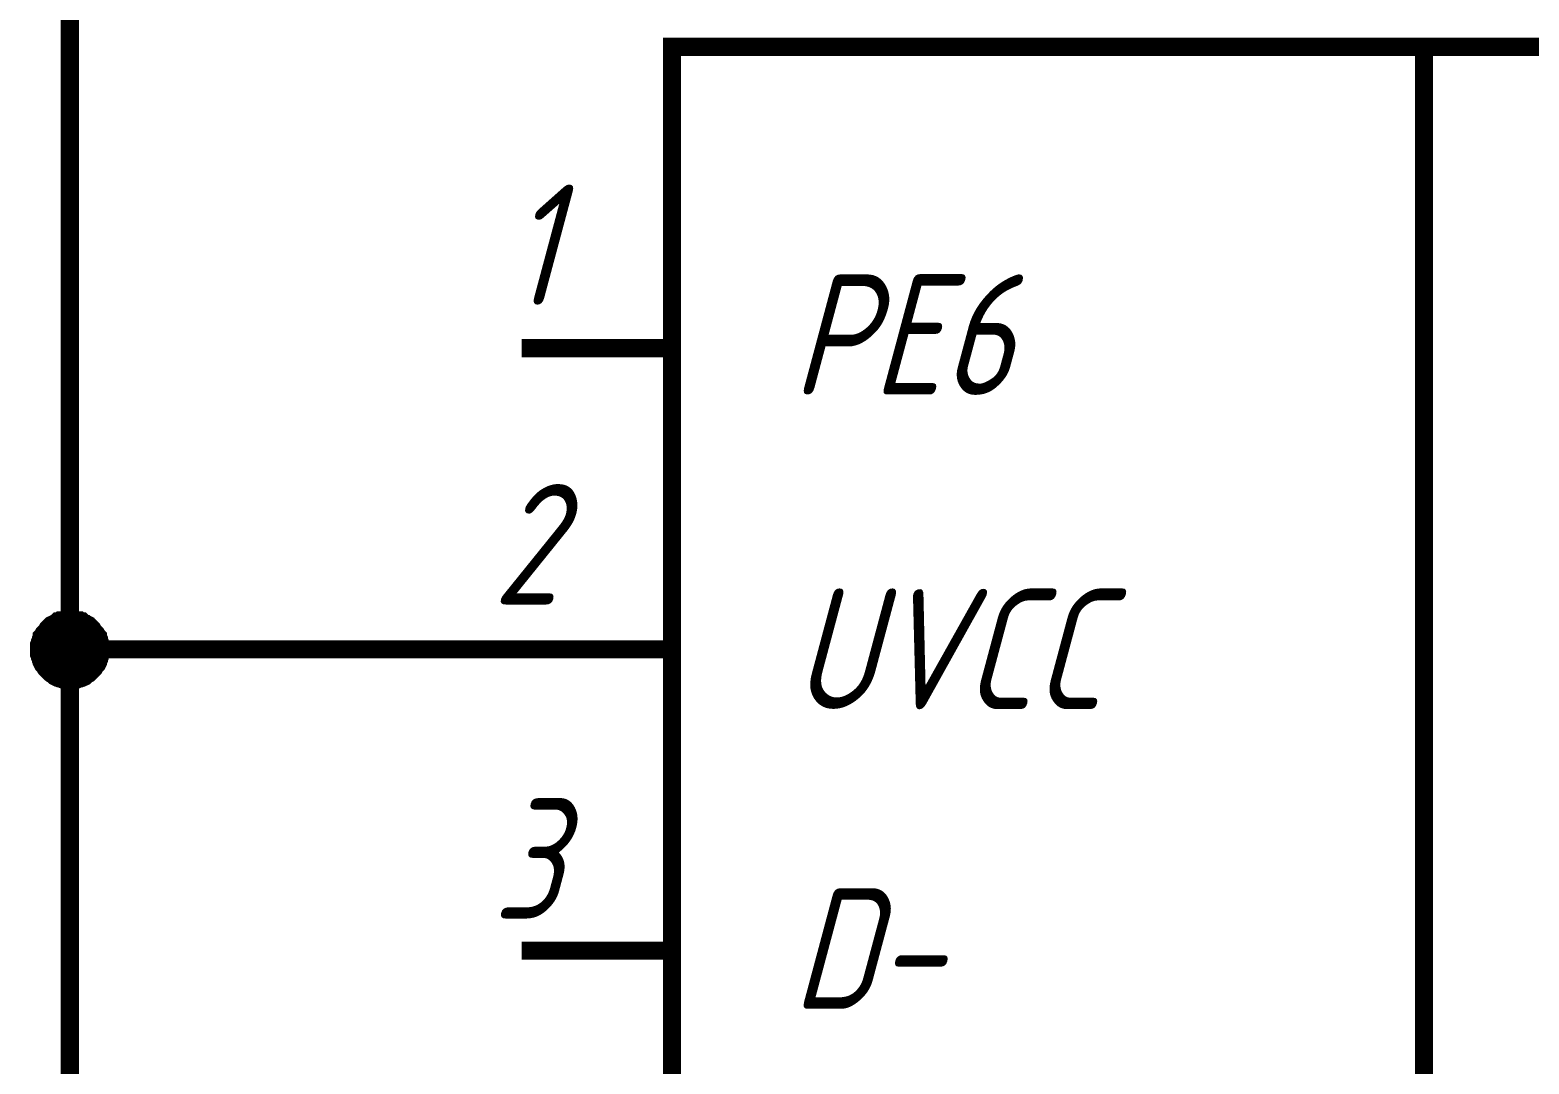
# Paper-space layout 'Layout1' of a CAD drawing. Extents: x -1 to 840, y -1 to 593.
# Drawn here: x 300.16 to 325.05, y 394.12 to 411.28 of the extents above; entities that cross this region are included whole.
import ezdxf

# ---------------------------------------------------------------- set-up
doc = ezdxf.new("R2010")
doc.units = 0
doc.header["$MEASUREMENT"] = 0
doc.layers.add('Sheet', color=255, linetype='CONTINUOUS')
doc.styles.add('GOST type A0', font='', dxfattribs={"oblique": 15, "height": 3.5})
doc.styles.get('GOST type A0').set_extended_font_data('GOST type A')

psp = doc.layouts.get("Layout1")

# ---------------------------------------------------------------- linework, layer by layer
at = {"layer": 'Sheet', "color": 7}
for points, const_width in [([(300.819, 418.49), (300.819, 401), (300.819, 340.994), (308.319, 340.994), (308.319, 340.994)], 0.3), ([(323.304, 411.003), (323.304, 295.993)], 0.3), ([(310.819, 406.001), (308.319, 406.001)], 0.3), ([(300.307, 401), (300.307, 401.031), (300.307, 401.046), (300.307, 401.077), (300.322, 401.108), (300.322, 401.124), (300.338, 401.155), (300.338, 401.171), (300.354, 401.202), (300.354, 401.217), (300.369, 401.233), (300.385, 401.264), (300.4, 401.279), (300.416, 401.295), (300.431, 401.31), (300.447, 401.341), (300.462, 401.357), (300.478, 401.373), (300.493, 401.388), (300.509, 401.404), (300.54, 401.419), (300.555, 401.419), (300.571, 401.435), (300.602, 401.45), (300.618, 401.466), (300.649, 401.466), (300.664, 401.481), (300.695, 401.481), (300.711, 401.481), (300.742, 401.497), (300.773, 401.497), (300.788, 401.497), (300.819, 401.497)], 0.3), ([(300.307, 401), (300.307, 401.031), (300.307, 401.046), (300.307, 401.077), (300.322, 401.108), (300.322, 401.124), (300.338, 401.155), (300.338, 401.171), (300.354, 401.202), (300.354, 401.217), (300.369, 401.233), (300.385, 401.264), (300.4, 401.279), (300.416, 401.295), (300.431, 401.31), (300.447, 401.341), (300.462, 401.357), (300.478, 401.373), (300.493, 401.388), (300.509, 401.404), (300.54, 401.419), (300.555, 401.419), (300.571, 401.435), (300.602, 401.45), (300.618, 401.466), (300.649, 401.466), (300.664, 401.481), (300.695, 401.481), (300.711, 401.481), (300.742, 401.497), (300.773, 401.497), (300.788, 401.497), (300.819, 401.497)], 0.3), ([(300.307, 401), (300.307, 401.031), (300.307, 401.046), (300.307, 401.077), (300.322, 401.108), (300.322, 401.124), (300.338, 401.155), (300.338, 401.171), (300.354, 401.202), (300.354, 401.217), (300.369, 401.233), (300.385, 401.264), (300.4, 401.279), (300.416, 401.295), (300.431, 401.31), (300.447, 401.341), (300.462, 401.357), (300.478, 401.373), (300.493, 401.388), (300.509, 401.404), (300.54, 401.419), (300.555, 401.419), (300.571, 401.435), (300.602, 401.45), (300.618, 401.466), (300.649, 401.466), (300.664, 401.481), (300.695, 401.481), (300.711, 401.481), (300.742, 401.497), (300.773, 401.497), (300.788, 401.497), (300.819, 401.497)], 0.3), ([(300.307, 401), (300.307, 401.031), (300.307, 401.046), (300.307, 401.077), (300.322, 401.108), (300.322, 401.124), (300.338, 401.155), (300.338, 401.171), (300.354, 401.202), (300.354, 401.217), (300.369, 401.233), (300.385, 401.264), (300.4, 401.279), (300.416, 401.295), (300.431, 401.31), (300.447, 401.341), (300.462, 401.357), (300.478, 401.373), (300.493, 401.388), (300.509, 401.404), (300.54, 401.419), (300.555, 401.419), (300.571, 401.435), (300.602, 401.45), (300.618, 401.466), (300.649, 401.466), (300.664, 401.481), (300.695, 401.481), (300.711, 401.481), (300.742, 401.497), (300.773, 401.497), (300.788, 401.497), (300.819, 401.497)], 0.3), ([(300.307, 401), (300.307, 401.031), (300.307, 401.046), (300.307, 401.077), (300.322, 401.108), (300.322, 401.124), (300.338, 401.155), (300.338, 401.171), (300.354, 401.202), (300.354, 401.217), (300.369, 401.233), (300.385, 401.264), (300.4, 401.279), (300.416, 401.295), (300.431, 401.31), (300.447, 401.341), (300.462, 401.357), (300.478, 401.373), (300.493, 401.388), (300.509, 401.404), (300.54, 401.419), (300.555, 401.419), (300.571, 401.435), (300.602, 401.45), (300.618, 401.466), (300.649, 401.466), (300.664, 401.481), (300.695, 401.481), (300.711, 401.481), (300.742, 401.497), (300.773, 401.497), (300.788, 401.497), (300.819, 401.497)], 0.0991), ([(300.307, 401), (300.307, 401.031), (300.307, 401.046), (300.307, 401.077), (300.322, 401.108), (300.322, 401.124), (300.338, 401.155), (300.338, 401.171), (300.354, 401.202), (300.354, 401.217), (300.369, 401.233), (300.385, 401.264), (300.4, 401.279), (300.416, 401.295), (300.431, 401.31), (300.447, 401.341), (300.462, 401.357), (300.478, 401.373), (300.493, 401.388), (300.509, 401.404), (300.54, 401.419), (300.555, 401.419), (300.571, 401.435), (300.602, 401.45), (300.618, 401.466), (300.649, 401.466), (300.664, 401.481), (300.695, 401.481), (300.711, 401.481), (300.742, 401.497), (300.773, 401.497), (300.788, 401.497), (300.819, 401.497)], 0.0991), ([(300.307, 401), (300.307, 401.031), (300.307, 401.046), (300.307, 401.077), (300.322, 401.108), (300.322, 401.124), (300.338, 401.155), (300.338, 401.171), (300.354, 401.202), (300.354, 401.217), (300.369, 401.233), (300.385, 401.264), (300.4, 401.279), (300.416, 401.295), (300.431, 401.31), (300.447, 401.341), (300.462, 401.357), (300.478, 401.373), (300.493, 401.388), (300.509, 401.404), (300.54, 401.419), (300.555, 401.419), (300.571, 401.435), (300.602, 401.45), (300.618, 401.466), (300.649, 401.466), (300.664, 401.481), (300.695, 401.481), (300.711, 401.481), (300.742, 401.497), (300.773, 401.497), (300.788, 401.497), (300.819, 401.497)], 0.0991), ([(300.307, 401), (300.307, 401.031), (300.307, 401.046), (300.307, 401.077), (300.322, 401.108), (300.322, 401.124), (300.338, 401.155), (300.338, 401.171), (300.354, 401.202), (300.354, 401.217), (300.369, 401.233), (300.385, 401.264), (300.4, 401.279), (300.416, 401.295), (300.431, 401.31), (300.447, 401.341), (300.462, 401.357), (300.478, 401.373), (300.493, 401.388), (300.509, 401.404), (300.54, 401.419), (300.555, 401.419), (300.571, 401.435), (300.602, 401.45), (300.618, 401.466), (300.649, 401.466), (300.664, 401.481), (300.695, 401.481), (300.711, 401.481), (300.742, 401.497), (300.773, 401.497), (300.788, 401.497), (300.819, 401.497)], 0.0991), ([(300.819, 401.497), (300.819, 401.497)], 0.3), ([(300.819, 401.497), (300.85, 401.497), (300.866, 401.497), (300.897, 401.497), (300.928, 401.481), (300.944, 401.481), (300.975, 401.481), (300.99, 401.466), (301.021, 401.466), (301.037, 401.45), (301.068, 401.435), (301.083, 401.419), (301.099, 401.419), (301.13, 401.404), (301.145, 401.388), (301.161, 401.373), (301.177, 401.357), (301.192, 401.341), (301.208, 401.31), (301.223, 401.295), (301.239, 401.279), (301.254, 401.264), (301.27, 401.233), (301.285, 401.217), (301.285, 401.202), (301.301, 401.171), (301.301, 401.155), (301.316, 401.124), (301.316, 401.108), (301.332, 401.077), (301.332, 401.046), (301.332, 401.031), (301.332, 401)], 0.3), ([(300.819, 401.497), (300.819, 401.497)], 0.3), ([(300.819, 401.497), (300.85, 401.497), (300.866, 401.497), (300.897, 401.497), (300.928, 401.481), (300.944, 401.481), (300.975, 401.481), (300.99, 401.466), (301.021, 401.466), (301.037, 401.45), (301.068, 401.435), (301.083, 401.419), (301.099, 401.419), (301.13, 401.404), (301.145, 401.388), (301.161, 401.373), (301.177, 401.357), (301.192, 401.341), (301.208, 401.31), (301.223, 401.295), (301.239, 401.279), (301.254, 401.264), (301.27, 401.233), (301.285, 401.217), (301.285, 401.202), (301.301, 401.171), (301.301, 401.155), (301.316, 401.124), (301.316, 401.108), (301.332, 401.077), (301.332, 401.046), (301.332, 401.031), (301.332, 401)], 0.3), ([(300.819, 401.497), (300.819, 401.497)], 0.3), ([(300.819, 401.497), (300.85, 401.497), (300.866, 401.497), (300.897, 401.497), (300.928, 401.481), (300.944, 401.481), (300.975, 401.481), (300.99, 401.466), (301.021, 401.466), (301.037, 401.45), (301.068, 401.435), (301.083, 401.419), (301.099, 401.419), (301.13, 401.404), (301.145, 401.388), (301.161, 401.373), (301.177, 401.357), (301.192, 401.341), (301.208, 401.31), (301.223, 401.295), (301.239, 401.279), (301.254, 401.264), (301.27, 401.233), (301.285, 401.217), (301.285, 401.202), (301.301, 401.171), (301.301, 401.155), (301.316, 401.124), (301.316, 401.108), (301.332, 401.077), (301.332, 401.046), (301.332, 401.031), (301.332, 401)], 0.3), ([(300.819, 401.497), (300.819, 401.497)], 0.3), ([(300.819, 401.497), (300.85, 401.497), (300.866, 401.497), (300.897, 401.497), (300.928, 401.481), (300.944, 401.481), (300.975, 401.481), (300.99, 401.466), (301.021, 401.466), (301.037, 401.45), (301.068, 401.435), (301.083, 401.419), (301.099, 401.419), (301.13, 401.404), (301.145, 401.388), (301.161, 401.373), (301.177, 401.357), (301.192, 401.341), (301.208, 401.31), (301.223, 401.295), (301.239, 401.279), (301.254, 401.264), (301.27, 401.233), (301.285, 401.217), (301.285, 401.202), (301.301, 401.171), (301.301, 401.155), (301.316, 401.124), (301.316, 401.108), (301.332, 401.077), (301.332, 401.046), (301.332, 401.031), (301.332, 401)], 0.3), ([(300.819, 401.497), (300.819, 401.497)], 0.0991), ([(300.819, 401.497), (300.85, 401.497), (300.866, 401.497), (300.897, 401.497), (300.928, 401.481), (300.944, 401.481), (300.975, 401.481), (300.99, 401.466), (301.021, 401.466), (301.037, 401.45), (301.068, 401.435), (301.083, 401.419), (301.099, 401.419), (301.13, 401.404), (301.145, 401.388), (301.161, 401.373), (301.177, 401.357), (301.192, 401.341), (301.208, 401.31), (301.223, 401.295), (301.239, 401.279), (301.254, 401.264), (301.27, 401.233), (301.285, 401.217), (301.285, 401.202), (301.301, 401.171), (301.301, 401.155), (301.316, 401.124), (301.316, 401.108), (301.332, 401.077), (301.332, 401.046), (301.332, 401.031), (301.332, 401)], 0.0991), ([(300.819, 401.497), (300.819, 401.497)], 0.0991), ([(300.819, 401.497), (300.85, 401.497), (300.866, 401.497), (300.897, 401.497), (300.928, 401.481), (300.944, 401.481), (300.975, 401.481), (300.99, 401.466), (301.021, 401.466), (301.037, 401.45), (301.068, 401.435), (301.083, 401.419), (301.099, 401.419), (301.13, 401.404), (301.145, 401.388), (301.161, 401.373), (301.177, 401.357), (301.192, 401.341), (301.208, 401.31), (301.223, 401.295), (301.239, 401.279), (301.254, 401.264), (301.27, 401.233), (301.285, 401.217), (301.285, 401.202), (301.301, 401.171), (301.301, 401.155), (301.316, 401.124), (301.316, 401.108), (301.332, 401.077), (301.332, 401.046), (301.332, 401.031), (301.332, 401)], 0.0991), ([(300.819, 401.497), (300.819, 401.497)], 0.0991), ([(300.819, 401.497), (300.85, 401.497), (300.866, 401.497), (300.897, 401.497), (300.928, 401.481), (300.944, 401.481), (300.975, 401.481), (300.99, 401.466), (301.021, 401.466), (301.037, 401.45), (301.068, 401.435), (301.083, 401.419), (301.099, 401.419), (301.13, 401.404), (301.145, 401.388), (301.161, 401.373), (301.177, 401.357), (301.192, 401.341), (301.208, 401.31), (301.223, 401.295), (301.239, 401.279), (301.254, 401.264), (301.27, 401.233), (301.285, 401.217), (301.285, 401.202), (301.301, 401.171), (301.301, 401.155), (301.316, 401.124), (301.316, 401.108), (301.332, 401.077), (301.332, 401.046), (301.332, 401.031), (301.332, 401)], 0.0991), ([(300.819, 401.497), (300.819, 401.497)], 0.0991), ([(300.819, 401.497), (300.85, 401.497), (300.866, 401.497), (300.897, 401.497), (300.928, 401.481), (300.944, 401.481), (300.975, 401.481), (300.99, 401.466), (301.021, 401.466), (301.037, 401.45), (301.068, 401.435), (301.083, 401.419), (301.099, 401.419), (301.13, 401.404), (301.145, 401.388), (301.161, 401.373), (301.177, 401.357), (301.192, 401.341), (301.208, 401.31), (301.223, 401.295), (301.239, 401.279), (301.254, 401.264), (301.27, 401.233), (301.285, 401.217), (301.285, 401.202), (301.301, 401.171), (301.301, 401.155), (301.316, 401.124), (301.316, 401.108), (301.332, 401.077), (301.332, 401.046), (301.332, 401.031), (301.332, 401)], 0.0991), ([(300.819, 400.487), (300.788, 400.487), (300.773, 400.487), (300.742, 400.487), (300.711, 400.503), (300.695, 400.503), (300.664, 400.518), (300.649, 400.518), (300.618, 400.534), (300.602, 400.534), (300.571, 400.549), (300.555, 400.565), (300.54, 400.58), (300.509, 400.596), (300.493, 400.611), (300.478, 400.627), (300.462, 400.642), (300.447, 400.658), (300.431, 400.674), (300.416, 400.689), (300.4, 400.72), (300.385, 400.736), (300.369, 400.751), (300.354, 400.782), (300.354, 400.798), (300.338, 400.829), (300.338, 400.844), (300.322, 400.875), (300.322, 400.891), (300.307, 400.922), (300.307, 400.953), (300.307, 400.969), (300.307, 401)], 0.3), ([(300.307, 401), (300.307, 401)], 0.3), ([(300.819, 400.487), (300.788, 400.487), (300.773, 400.487), (300.742, 400.487), (300.711, 400.503), (300.695, 400.503), (300.664, 400.518), (300.649, 400.518), (300.618, 400.534), (300.602, 400.534), (300.571, 400.549), (300.555, 400.565), (300.54, 400.58), (300.509, 400.596), (300.493, 400.611), (300.478, 400.627), (300.462, 400.642), (300.447, 400.658), (300.431, 400.674), (300.416, 400.689), (300.4, 400.72), (300.385, 400.736), (300.369, 400.751), (300.354, 400.782), (300.354, 400.798), (300.338, 400.829), (300.338, 400.844), (300.322, 400.875), (300.322, 400.891), (300.307, 400.922), (300.307, 400.953), (300.307, 400.969), (300.307, 401)], 0.3), ([(300.307, 401), (300.307, 401)], 0.3), ([(300.819, 400.487), (300.788, 400.487), (300.773, 400.487), (300.742, 400.487), (300.711, 400.503), (300.695, 400.503), (300.664, 400.518), (300.649, 400.518), (300.618, 400.534), (300.602, 400.534), (300.571, 400.549), (300.555, 400.565), (300.54, 400.58), (300.509, 400.596), (300.493, 400.611), (300.478, 400.627), (300.462, 400.642), (300.447, 400.658), (300.431, 400.674), (300.416, 400.689), (300.4, 400.72), (300.385, 400.736), (300.369, 400.751), (300.354, 400.782), (300.354, 400.798), (300.338, 400.829), (300.338, 400.844), (300.322, 400.875), (300.322, 400.891), (300.307, 400.922), (300.307, 400.953), (300.307, 400.969), (300.307, 401)], 0.3), ([(300.307, 401), (300.307, 401)], 0.3), ([(300.819, 400.487), (300.788, 400.487), (300.773, 400.487), (300.742, 400.487), (300.711, 400.503), (300.695, 400.503), (300.664, 400.518), (300.649, 400.518), (300.618, 400.534), (300.602, 400.534), (300.571, 400.549), (300.555, 400.565), (300.54, 400.58), (300.509, 400.596), (300.493, 400.611), (300.478, 400.627), (300.462, 400.642), (300.447, 400.658), (300.431, 400.674), (300.416, 400.689), (300.4, 400.72), (300.385, 400.736), (300.369, 400.751), (300.354, 400.782), (300.354, 400.798), (300.338, 400.829), (300.338, 400.844), (300.322, 400.875), (300.322, 400.891), (300.307, 400.922), (300.307, 400.953), (300.307, 400.969), (300.307, 401)], 0.3), ([(300.307, 401), (300.307, 401)], 0.3), ([(300.819, 400.487), (300.788, 400.487), (300.773, 400.487), (300.742, 400.487), (300.711, 400.503), (300.695, 400.503), (300.664, 400.518), (300.649, 400.518), (300.618, 400.534), (300.602, 400.534), (300.571, 400.549), (300.555, 400.565), (300.54, 400.58), (300.509, 400.596), (300.493, 400.611), (300.478, 400.627), (300.462, 400.642), (300.447, 400.658), (300.431, 400.674), (300.416, 400.689), (300.4, 400.72), (300.385, 400.736), (300.369, 400.751), (300.354, 400.782), (300.354, 400.798), (300.338, 400.829), (300.338, 400.844), (300.322, 400.875), (300.322, 400.891), (300.307, 400.922), (300.307, 400.953), (300.307, 400.969), (300.307, 401)], 0.0991), ([(300.307, 401), (300.307, 401)], 0.0991), ([(300.819, 400.487), (300.788, 400.487), (300.773, 400.487), (300.742, 400.487), (300.711, 400.503), (300.695, 400.503), (300.664, 400.518), (300.649, 400.518), (300.618, 400.534), (300.602, 400.534), (300.571, 400.549), (300.555, 400.565), (300.54, 400.58), (300.509, 400.596), (300.493, 400.611), (300.478, 400.627), (300.462, 400.642), (300.447, 400.658), (300.431, 400.674), (300.416, 400.689), (300.4, 400.72), (300.385, 400.736), (300.369, 400.751), (300.354, 400.782), (300.354, 400.798), (300.338, 400.829), (300.338, 400.844), (300.322, 400.875), (300.322, 400.891), (300.307, 400.922), (300.307, 400.953), (300.307, 400.969), (300.307, 401)], 0.0991), ([(300.307, 401), (300.307, 401)], 0.0991), ([(300.819, 400.487), (300.788, 400.487), (300.773, 400.487), (300.742, 400.487), (300.711, 400.503), (300.695, 400.503), (300.664, 400.518), (300.649, 400.518), (300.618, 400.534), (300.602, 400.534), (300.571, 400.549), (300.555, 400.565), (300.54, 400.58), (300.509, 400.596), (300.493, 400.611), (300.478, 400.627), (300.462, 400.642), (300.447, 400.658), (300.431, 400.674), (300.416, 400.689), (300.4, 400.72), (300.385, 400.736), (300.369, 400.751), (300.354, 400.782), (300.354, 400.798), (300.338, 400.829), (300.338, 400.844), (300.322, 400.875), (300.322, 400.891), (300.307, 400.922), (300.307, 400.953), (300.307, 400.969), (300.307, 401)], 0.0991), ([(300.307, 401), (300.307, 401)], 0.0991), ([(300.819, 400.487), (300.788, 400.487), (300.773, 400.487), (300.742, 400.487), (300.711, 400.503), (300.695, 400.503), (300.664, 400.518), (300.649, 400.518), (300.618, 400.534), (300.602, 400.534), (300.571, 400.549), (300.555, 400.565), (300.54, 400.58), (300.509, 400.596), (300.493, 400.611), (300.478, 400.627), (300.462, 400.642), (300.447, 400.658), (300.431, 400.674), (300.416, 400.689), (300.4, 400.72), (300.385, 400.736), (300.369, 400.751), (300.354, 400.782), (300.354, 400.798), (300.338, 400.829), (300.338, 400.844), (300.322, 400.875), (300.322, 400.891), (300.307, 400.922), (300.307, 400.953), (300.307, 400.969), (300.307, 401)], 0.0991), ([(300.307, 401), (300.307, 401)], 0.0991), ([(300.819, 401), (308.319, 401), (308.319, 401)], 0.3), ([(301.332, 401), (301.332, 400.969), (301.332, 400.953), (301.332, 400.922), (301.316, 400.891), (301.316, 400.875), (301.301, 400.844), (301.301, 400.829), (301.285, 400.798), (301.285, 400.782), (301.27, 400.751), (301.254, 400.736), (301.239, 400.72), (301.223, 400.689), (301.208, 400.674), (301.192, 400.658), (301.177, 400.642), (301.161, 400.627), (301.145, 400.611), (301.13, 400.596), (301.099, 400.58), (301.083, 400.565), (301.068, 400.549), (301.037, 400.534), (301.021, 400.534), (300.99, 400.518), (300.975, 400.518), (300.944, 400.503), (300.928, 400.503), (300.897, 400.487), (300.866, 400.487), (300.85, 400.487), (300.819, 400.487)], 0.3), ([(301.332, 401), (301.332, 400.969), (301.332, 400.953), (301.332, 400.922), (301.316, 400.891), (301.316, 400.875), (301.301, 400.844), (301.301, 400.829), (301.285, 400.798), (301.285, 400.782), (301.27, 400.751), (301.254, 400.736), (301.239, 400.72), (301.223, 400.689), (301.208, 400.674), (301.192, 400.658), (301.177, 400.642), (301.161, 400.627), (301.145, 400.611), (301.13, 400.596), (301.099, 400.58), (301.083, 400.565), (301.068, 400.549), (301.037, 400.534), (301.021, 400.534), (300.99, 400.518), (300.975, 400.518), (300.944, 400.503), (300.928, 400.503), (300.897, 400.487), (300.866, 400.487), (300.85, 400.487), (300.819, 400.487)], 0.3), ([(301.332, 401), (301.332, 400.969), (301.332, 400.953), (301.332, 400.922), (301.316, 400.891), (301.316, 400.875), (301.301, 400.844), (301.301, 400.829), (301.285, 400.798), (301.285, 400.782), (301.27, 400.751), (301.254, 400.736), (301.239, 400.72), (301.223, 400.689), (301.208, 400.674), (301.192, 400.658), (301.177, 400.642), (301.161, 400.627), (301.145, 400.611), (301.13, 400.596), (301.099, 400.58), (301.083, 400.565), (301.068, 400.549), (301.037, 400.534), (301.021, 400.534), (300.99, 400.518), (300.975, 400.518), (300.944, 400.503), (300.928, 400.503), (300.897, 400.487), (300.866, 400.487), (300.85, 400.487), (300.819, 400.487)], 0.3), ([(301.332, 401), (301.332, 400.969), (301.332, 400.953), (301.332, 400.922), (301.316, 400.891), (301.316, 400.875), (301.301, 400.844), (301.301, 400.829), (301.285, 400.798), (301.285, 400.782), (301.27, 400.751), (301.254, 400.736), (301.239, 400.72), (301.223, 400.689), (301.208, 400.674), (301.192, 400.658), (301.177, 400.642), (301.161, 400.627), (301.145, 400.611), (301.13, 400.596), (301.099, 400.58), (301.083, 400.565), (301.068, 400.549), (301.037, 400.534), (301.021, 400.534), (300.99, 400.518), (300.975, 400.518), (300.944, 400.503), (300.928, 400.503), (300.897, 400.487), (300.866, 400.487), (300.85, 400.487), (300.819, 400.487)], 0.3), ([(301.332, 401), (301.332, 400.969), (301.332, 400.953), (301.332, 400.922), (301.316, 400.891), (301.316, 400.875), (301.301, 400.844), (301.301, 400.829), (301.285, 400.798), (301.285, 400.782), (301.27, 400.751), (301.254, 400.736), (301.239, 400.72), (301.223, 400.689), (301.208, 400.674), (301.192, 400.658), (301.177, 400.642), (301.161, 400.627), (301.145, 400.611), (301.13, 400.596), (301.099, 400.58), (301.083, 400.565), (301.068, 400.549), (301.037, 400.534), (301.021, 400.534), (300.99, 400.518), (300.975, 400.518), (300.944, 400.503), (300.928, 400.503), (300.897, 400.487), (300.866, 400.487), (300.85, 400.487), (300.819, 400.487)], 0.0991), ([(301.332, 401), (301.332, 400.969), (301.332, 400.953), (301.332, 400.922), (301.316, 400.891), (301.316, 400.875), (301.301, 400.844), (301.301, 400.829), (301.285, 400.798), (301.285, 400.782), (301.27, 400.751), (301.254, 400.736), (301.239, 400.72), (301.223, 400.689), (301.208, 400.674), (301.192, 400.658), (301.177, 400.642), (301.161, 400.627), (301.145, 400.611), (301.13, 400.596), (301.099, 400.58), (301.083, 400.565), (301.068, 400.549), (301.037, 400.534), (301.021, 400.534), (300.99, 400.518), (300.975, 400.518), (300.944, 400.503), (300.928, 400.503), (300.897, 400.487), (300.866, 400.487), (300.85, 400.487), (300.819, 400.487)], 0.0991), ([(301.332, 401), (301.332, 400.969), (301.332, 400.953), (301.332, 400.922), (301.316, 400.891), (301.316, 400.875), (301.301, 400.844), (301.301, 400.829), (301.285, 400.798), (301.285, 400.782), (301.27, 400.751), (301.254, 400.736), (301.239, 400.72), (301.223, 400.689), (301.208, 400.674), (301.192, 400.658), (301.177, 400.642), (301.161, 400.627), (301.145, 400.611), (301.13, 400.596), (301.099, 400.58), (301.083, 400.565), (301.068, 400.549), (301.037, 400.534), (301.021, 400.534), (300.99, 400.518), (300.975, 400.518), (300.944, 400.503), (300.928, 400.503), (300.897, 400.487), (300.866, 400.487), (300.85, 400.487), (300.819, 400.487)], 0.0991), ([(301.332, 401), (301.332, 400.969), (301.332, 400.953), (301.332, 400.922), (301.316, 400.891), (301.316, 400.875), (301.301, 400.844), (301.301, 400.829), (301.285, 400.798), (301.285, 400.782), (301.27, 400.751), (301.254, 400.736), (301.239, 400.72), (301.223, 400.689), (301.208, 400.674), (301.192, 400.658), (301.177, 400.642), (301.161, 400.627), (301.145, 400.611), (301.13, 400.596), (301.099, 400.58), (301.083, 400.565), (301.068, 400.549), (301.037, 400.534), (301.021, 400.534), (300.99, 400.518), (300.975, 400.518), (300.944, 400.503), (300.928, 400.503), (300.897, 400.487), (300.866, 400.487), (300.85, 400.487), (300.819, 400.487)], 0.0991), ([(301.332, 401), (301.332, 401), (301.332, 401), (301.332, 401), (301.332, 401), (301.332, 401), (301.332, 401), (301.332, 401), (301.332, 401), (301.332, 401), (301.332, 401), (301.332, 401), (301.332, 401), (301.332, 401), (301.332, 401), (301.332, 401), (301.332, 401), (301.332, 401), (301.332, 401), (301.332, 401), (301.332, 401), (301.332, 401), (301.332, 401), (301.332, 401), (301.332, 401), (301.332, 401), (301.332, 401), (301.332, 401), (301.332, 401), (301.332, 401), (301.332, 401), (301.332, 401), (301.332, 401)], 0.3), ([(301.332, 401), (301.332, 401)], 0.3), ([(301.332, 401), (301.332, 401), (301.332, 401), (301.332, 401), (301.332, 401), (301.332, 401), (301.332, 401), (301.332, 401), (301.332, 401), (301.332, 401), (301.332, 401), (301.332, 401), (301.332, 401), (301.332, 401), (301.332, 401), (301.332, 401), (301.332, 401), (301.332, 401), (301.332, 401), (301.332, 401), (301.332, 401), (301.332, 401), (301.332, 401), (301.332, 401), (301.332, 401), (301.332, 401), (301.332, 401), (301.332, 401), (301.332, 401), (301.332, 401), (301.332, 401), (301.332, 401), (301.332, 401)], 0.3), ([(301.332, 401), (301.332, 401)], 0.3), ([(301.332, 401), (301.332, 401), (301.332, 401), (301.332, 401), (301.332, 401), (301.332, 401), (301.332, 401), (301.332, 401), (301.332, 401), (301.332, 401), (301.332, 401), (301.332, 401), (301.332, 401), (301.332, 401), (301.332, 401), (301.332, 401), (301.332, 401), (301.332, 401), (301.332, 401), (301.332, 401), (301.332, 401), (301.332, 401), (301.332, 401), (301.332, 401), (301.332, 401), (301.332, 401), (301.332, 401), (301.332, 401), (301.332, 401), (301.332, 401), (301.332, 401), (301.332, 401), (301.332, 401)], 0.3), ([(301.332, 401), (301.332, 401)], 0.3), ([(301.332, 401), (301.332, 401), (301.332, 401), (301.332, 401), (301.332, 401), (301.332, 401), (301.332, 401), (301.332, 401), (301.332, 401), (301.332, 401), (301.332, 401), (301.332, 401), (301.332, 401), (301.332, 401), (301.332, 401), (301.332, 401), (301.332, 401), (301.332, 401), (301.332, 401), (301.332, 401), (301.332, 401), (301.332, 401), (301.332, 401), (301.332, 401), (301.332, 401), (301.332, 401), (301.332, 401), (301.332, 401), (301.332, 401), (301.332, 401), (301.332, 401), (301.332, 401), (301.332, 401)], 0.3), ([(301.332, 401), (301.332, 401)], 0.3), ([(301.332, 401), (301.332, 401), (301.332, 401), (301.332, 401), (301.332, 401), (301.332, 401), (301.332, 401), (301.332, 401), (301.332, 401), (301.332, 401), (301.332, 401), (301.332, 401), (301.332, 401), (301.332, 401), (301.332, 401), (301.332, 401), (301.332, 401), (301.332, 401), (301.332, 401), (301.332, 401), (301.332, 401), (301.332, 401), (301.332, 401), (301.332, 401), (301.332, 401), (301.332, 401), (301.332, 401), (301.332, 401), (301.332, 401), (301.332, 401), (301.332, 401), (301.332, 401), (301.332, 401)], 0.0991), ([(301.332, 401), (301.332, 401)], 0.0991), ([(301.332, 401), (301.332, 401), (301.332, 401), (301.332, 401), (301.332, 401), (301.332, 401), (301.332, 401), (301.332, 401), (301.332, 401), (301.332, 401), (301.332, 401), (301.332, 401), (301.332, 401), (301.332, 401), (301.332, 401), (301.332, 401), (301.332, 401), (301.332, 401), (301.332, 401), (301.332, 401), (301.332, 401), (301.332, 401), (301.332, 401), (301.332, 401), (301.332, 401), (301.332, 401), (301.332, 401), (301.332, 401), (301.332, 401), (301.332, 401), (301.332, 401), (301.332, 401), (301.332, 401)], 0.0991), ([(301.332, 401), (301.332, 401)], 0.0991), ([(301.332, 401), (301.332, 401), (301.332, 401), (301.332, 401), (301.332, 401), (301.332, 401), (301.332, 401), (301.332, 401), (301.332, 401), (301.332, 401), (301.332, 401), (301.332, 401), (301.332, 401), (301.332, 401), (301.332, 401), (301.332, 401), (301.332, 401), (301.332, 401), (301.332, 401), (301.332, 401), (301.332, 401), (301.332, 401), (301.332, 401), (301.332, 401), (301.332, 401), (301.332, 401), (301.332, 401), (301.332, 401), (301.332, 401), (301.332, 401), (301.332, 401), (301.332, 401), (301.332, 401)], 0.0991), ([(301.332, 401), (301.332, 401)], 0.0991), ([(301.332, 401), (301.332, 401), (301.332, 401), (301.332, 401), (301.332, 401), (301.332, 401), (301.332, 401), (301.332, 401), (301.332, 401), (301.332, 401), (301.332, 401), (301.332, 401), (301.332, 401), (301.332, 401), (301.332, 401), (301.332, 401), (301.332, 401), (301.332, 401), (301.332, 401), (301.332, 401), (301.332, 401), (301.332, 401), (301.332, 401), (301.332, 401), (301.332, 401), (301.332, 401), (301.332, 401), (301.332, 401), (301.332, 401), (301.332, 401), (301.332, 401), (301.332, 401), (301.332, 401)], 0.0991), ([(301.332, 401), (301.332, 401)], 0.0991), ([(310.819, 401), (308.319, 401)], 0.3), ([(310.819, 395.998), (308.319, 395.998)], 0.3)]:
    psp.add_lwpolyline(points, dxfattribs=dict(at, const_width=const_width))
at = {"layer": 'Sheet', "color": 7, "const_width": 0.3}
psp.add_lwpolyline([(310.819, 411.003), (355.804, 411.003), (355.804, 295.993), (310.819, 295.993), (310.819, 411.003)], close=True, dxfattribs=at)
at = {"layer": 'Sheet', "color": 7, "const_width": 0.508}
psp.add_lwpolyline([(300.517, 401.003, 1), (301.025, 401.003, 1)], format="xyb", close=True, dxfattribs=at)

# ---------------------------------------------------------------- texts
at = {"layer": 'Sheet', "color": 7, "style": 'GOST type A0', "oblique": 15}
for s, p in [('1', (308.087, 406.716)), ('PE6', (312.807, 405.225)), ('2', (307.838, 401.745)), ('UVCC', (312.807, 400.006)), ('3', (307.838, 396.526)), ('D-', (312.807, 395.035))]:
    psp.add_text(s, height=2, dxfattribs=at).set_placement(p)

doc.saveas('drawing.dxf')
